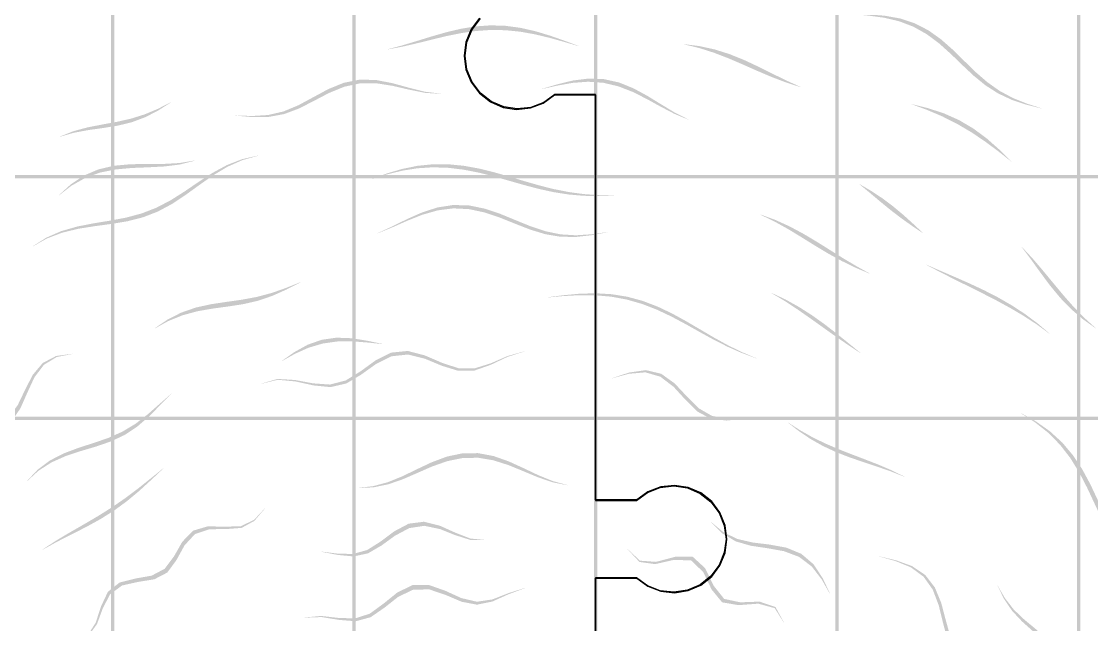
# Model space of a CAD drawing. Header units: millimetres. Extents: x 0 to 409, y 0 to 409.
# Drawn here: x 157.7 to 268.5, y 245.8 to 308.2 of the extents above; entities that cross this region are included whole.
import ezdxf

# ---------------------------------------------------------------- set-up
doc = ezdxf.new("R2010")
doc.units = ezdxf.units.MM
doc.layers.add('CUT', color=1, linetype='Continuous')
doc.layers.add('RASTER', color=7, linetype='Continuous')

msp = doc.modelspace()

# ---------------------------------------------------------------- hatches: boundary and pattern name
at = {"layer": 'RASTER'}
for points in [[(166.967, 316.968), (167.317, 316.968), (167.317, 292.318), (166.967, 292.318)], [(191.967, 316.968), (192.317, 316.968), (192.317, 292.318), (191.967, 292.318)], [(216.967, 316.968), (217.317, 316.968), (217.317, 292.318), (216.967, 292.318)], [(241.967, 316.968), (242.317, 316.968), (242.317, 292.318), (241.967, 292.318)], [(266.967, 316.968), (267.317, 316.968), (267.317, 292.318), (266.967, 292.318)], [(243.772, 308.963), (245.433, 308.917), (247.078, 308.79), (248.671, 308.504), (250.181, 308.005), (251.591, 307.278), (252.901, 306.345), (254.129, 305.261), (255.307, 304.106), (256.477, 302.966), (257.682, 301.919), (258.958, 301.016), (260.326, 300.28), (261.785, 299.692), (263.315, 299.206), (263.304, 299.189), (261.722, 299.588), (260.216, 300.091), (258.808, 300.75), (257.501, 301.587), (256.275, 302.584), (255.095, 303.691), (253.918, 304.832), (252.702, 305.923), (251.411, 306.885), (250.029, 307.659), (248.551, 308.222), (246.995, 308.587), (245.388, 308.803), (243.765, 308.945)], [(195.634, 305.324), (197.128, 305.718), (198.627, 306.169), (200.136, 306.636), (201.658, 307.074), (203.193, 307.438), (204.738, 307.688), (206.288, 307.795), (207.837, 307.744), (209.379, 307.535), (210.909, 307.187), (212.422, 306.731), (213.919, 306.206), (215.402, 305.66), (215.4, 305.64), (213.907, 306.076), (212.404, 306.496), (210.889, 306.861), (209.361, 307.135), (207.823, 307.291), (206.28, 307.316), (204.737, 307.209), (203.199, 306.986), (201.67, 306.674), (200.15, 306.309), (198.641, 305.934), (197.138, 305.588), (195.636, 305.304)], [(226.293, 305.85), (227.899, 305.645), (229.477, 305.3), (231.018, 304.814), (232.523, 304.206), (233.997, 303.516), (235.453, 302.791), (236.904, 302.079), (238.367, 301.419), (238.36, 301.4), (236.842, 301.891), (235.349, 302.459), (233.87, 303.086), (232.392, 303.74), (230.904, 304.379), (229.393, 304.962), (227.855, 305.452), (226.289, 305.83)], [(179.864, 298.472), (181.583, 298.414), (183.249, 298.516), (184.85, 298.888), (186.398, 299.536), (187.927, 300.362), (189.474, 301.195), (191.066, 301.846), (192.713, 302.176), (194.402, 302.143), (196.109, 301.813), (197.811, 301.342), (199.489, 300.925), (201.142, 300.724), (201.143, 300.704), (199.495, 300.811), (197.825, 301.141), (196.134, 301.535), (194.437, 301.803), (192.759, 301.793), (191.123, 301.441), (189.537, 300.791), (187.993, 299.982), (186.462, 299.2), (184.907, 298.614), (183.294, 298.319), (181.61, 298.303), (179.869, 298.453)], [(211.585, 301.219), (213.189, 301.697), (214.804, 302.089), (216.415, 302.29), (218.002, 302.231), (219.551, 301.888), (221.053, 301.285), (222.508, 300.495), (223.93, 299.62), (225.338, 298.772), (226.759, 298.05), (226.755, 298.03), (225.308, 298.636), (223.881, 299.38), (222.448, 300.171), (220.989, 300.906), (219.49, 301.489), (217.95, 301.85), (216.375, 301.962), (214.779, 301.844), (213.177, 301.559), (211.583, 301.199)], [(161.665, 296.277), (163.068, 296.836), (164.538, 297.233), (166.044, 297.528), (167.548, 297.801), (169.021, 298.132), (170.446, 298.575), (171.824, 299.15), (173.168, 299.832), (173.175, 299.813), (171.879, 298.99), (170.548, 298.296), (169.157, 297.775), (167.701, 297.419), (166.19, 297.175), (164.656, 296.961), (163.137, 296.681), (161.674, 296.259)], [(249.87, 299.648), (251.562, 299.224), (253.208, 298.682), (254.779, 297.982), (256.259, 297.11), (257.644, 296.079), (258.949, 294.925), (260.198, 293.702), (260.188, 293.685), (258.843, 294.749), (257.466, 295.772), (256.045, 296.728), (254.572, 297.596), (253.045, 298.366), (251.471, 299.039), (249.861, 299.63)], [(158.862, 284.925), (160.286, 285.827), (161.833, 286.502), (163.476, 286.975), (165.173, 287.308), (166.879, 287.586), (168.55, 287.901), (170.158, 288.332), (171.694, 288.929), (173.165, 289.699), (174.597, 290.605), (176.022, 291.577), (177.474, 292.519), (178.98, 293.336), (180.555, 293.95), (182.198, 294.318), (182.203, 294.298), (180.582, 293.849), (179.031, 293.159), (177.55, 292.273), (176.122, 291.272), (174.719, 290.255), (173.306, 289.319), (171.848, 288.535), (170.319, 287.941), (168.711, 287.529), (167.032, 287.248), (165.312, 287.018), (163.591, 286.745), (161.918, 286.339), (160.336, 285.735), (158.872, 284.907)], [(161.58, 290.21), (162.827, 291.347), (164.196, 292.257), (165.695, 292.896), (167.305, 293.268), (168.992, 293.423), (170.711, 293.45), (172.416, 293.455), (174.071, 293.548), (175.654, 293.812), (175.66, 293.793), (174.122, 293.399), (172.511, 293.193), (170.842, 293.105), (169.147, 293.037), (167.467, 292.885), (165.843, 292.559), (164.313, 292.004), (162.895, 291.205), (161.589, 290.192)], [(194.035, 291.916), (195.565, 292.48), (197.119, 292.937), (198.694, 293.257), (200.284, 293.42), (201.882, 293.42), (203.481, 293.266), (205.072, 292.979), (206.652, 292.591), (208.216, 292.143), (209.765, 291.676), (211.302, 291.233), (212.834, 290.848), (214.366, 290.545), (215.906, 290.337), (217.459, 290.224), (219.031, 290.19), (219.028, 290.171), (217.444, 290.124), (215.882, 290.16), (214.337, 290.295), (212.804, 290.535), (211.274, 290.868), (209.741, 291.273), (208.198, 291.715), (206.642, 292.155), (205.07, 292.55), (203.486, 292.861), (201.894, 293.054), (200.299, 293.106), (198.711, 293.006), (197.134, 292.758), (195.576, 292.379), (194.037, 291.896)], [(141.967, 292.318), (167.317, 292.318), (167.317, 291.968), (141.967, 291.968)], [(166.967, 292.318), (192.317, 292.318), (192.317, 291.968), (166.967, 291.968)], [(166.967, 291.968), (167.317, 291.968), (167.317, 267.318), (166.967, 267.318)], [(191.967, 292.318), (217.317, 292.318), (217.317, 291.968), (191.967, 291.968)], [(191.967, 291.968), (192.317, 291.968), (192.317, 267.318), (191.967, 267.318)], [(216.967, 292.318), (242.317, 292.318), (242.317, 291.968), (216.967, 291.968)], [(216.967, 291.968), (217.317, 291.968), (217.317, 267.318), (216.967, 267.318)], [(241.967, 292.318), (267.317, 292.318), (267.317, 291.968), (241.967, 291.968)], [(241.967, 291.968), (242.317, 291.968), (242.317, 267.318), (241.967, 267.318)], [(244.477, 291.358), (245.657, 290.669), (246.803, 289.916), (247.907, 289.093), (248.97, 288.206), (249.999, 287.274), (251.01, 286.328), (251, 286.31), (249.881, 287.058), (248.777, 287.842), (247.692, 288.673), (246.621, 289.547), (245.551, 290.447), (244.468, 291.34)], [(266.967, 292.318), (292.317, 292.318), (292.317, 291.968), (266.967, 291.968)], [(266.967, 291.968), (267.317, 291.968), (267.317, 267.318), (266.967, 267.318)], [(194.557, 286.282), (196.079, 286.985), (197.617, 287.744), (199.183, 288.437), (200.781, 288.953), (202.402, 289.206), (204.034, 289.16), (205.66, 288.833), (207.267, 288.292), (208.85, 287.642), (210.412, 287.004), (211.964, 286.487), (213.523, 286.167), (215.105, 286.071), (216.721, 286.175), (218.371, 286.404), (218.368, 286.384), (216.706, 286.077), (215.083, 285.898), (213.497, 285.925), (211.937, 286.185), (210.387, 286.656), (208.831, 287.261), (207.255, 287.893), (205.655, 288.434), (204.036, 288.779), (202.411, 288.857), (200.794, 288.651), (199.199, 288.194), (197.632, 287.569), (196.089, 286.887), (194.56, 286.262)], [(234.188, 288.229), (235.708, 287.678), (237.182, 287.012), (238.614, 286.25), (240.01, 285.421), (241.384, 284.561), (242.751, 283.706), (244.129, 282.884), (245.528, 282.112), (245.519, 282.095), (244.047, 282.721), (242.613, 283.418), (241.212, 284.188), (239.832, 285.015), (238.456, 285.871), (237.065, 286.716), (235.644, 287.508), (234.182, 288.21)], [(261.252, 284.882), (262.374, 283.673), (263.449, 282.419), (264.498, 281.149), (265.543, 279.894), (266.611, 278.682), (267.725, 277.536), (268.905, 276.471), (268.891, 276.456), (267.593, 277.383), (266.387, 278.415), (265.273, 279.56), (264.233, 280.811), (263.239, 282.141), (262.255, 283.51), (261.24, 284.865)], [(251.396, 283.025), (252.879, 282.38), (254.373, 281.738), (255.868, 281.08), (257.35, 280.386), (258.806, 279.638), (260.221, 278.823), (261.586, 277.931), (262.891, 276.958), (264.133, 275.905), (264.121, 275.89), (262.805, 276.851), (261.439, 277.741), (260.032, 278.569), (258.597, 279.349), (257.146, 280.093), (255.692, 280.817), (254.243, 281.536), (252.806, 282.263), (251.386, 283.008)], [(171.489, 276.438), (172.826, 277.345), (174.251, 278.071), (175.761, 278.593), (177.332, 278.94), (178.931, 279.181), (180.523, 279.405), (182.083, 279.695), (183.605, 280.1), (185.095, 280.621), (186.575, 281.214), (186.579, 281.194), (185.138, 280.457), (183.687, 279.806), (182.202, 279.3), (180.671, 278.947), (179.096, 278.703), (177.498, 278.488), (175.911, 278.209), (174.368, 277.789), (172.894, 277.189), (171.498, 276.42)], [(212.141, 279.656), (213.802, 279.87), (215.473, 280.025), (217.143, 280.073), (218.8, 279.977), (220.431, 279.714), (222.026, 279.28), (223.577, 278.688), (225.085, 277.968), (226.553, 277.161), (227.993, 276.315), (229.42, 275.478), (230.85, 274.689), (232.3, 273.978), (233.782, 273.357), (233.775, 273.339), (232.267, 273.897), (230.796, 274.546), (229.35, 275.279), (227.913, 276.069), (226.468, 276.878), (224.999, 277.661), (223.497, 278.372), (221.954, 278.97), (220.37, 279.425), (218.752, 279.722), (217.108, 279.865), (215.451, 279.874), (213.791, 279.783), (212.139, 279.636)], [(235.345, 280.113), (236.789, 279.435), (238.186, 278.662), (239.537, 277.801), (240.843, 276.868), (242.112, 275.886), (243.356, 274.881), (244.591, 273.882), (244.581, 273.865), (243.272, 274.728), (241.973, 275.622), (240.679, 276.541), (239.379, 277.471), (238.064, 278.391), (236.72, 279.275), (235.338, 280.095)], [(184.648, 273.062), (185.966, 273.988), (187.347, 274.753), (188.804, 275.264), (190.327, 275.478), (191.897, 275.419), (193.482, 275.166), (195.056, 274.839), (195.059, 274.819), (193.512, 274.979), (191.955, 275.098), (190.407, 275.084), (188.891, 274.871), (187.425, 274.437), (186.015, 273.805), (184.654, 273.043)], [(146.521, 257.998), (147.047, 259.575), (147.43, 261.331), (147.955, 262.993), (148.846, 264.31), (150.172, 265.165), (151.823, 265.629), (153.565, 265.941), (155.146, 266.401), (156.405, 267.239), (157.336, 268.513), (158.085, 270.073), (158.879, 271.625), (159.919, 272.859), (161.301, 273.582), (162.975, 273.81), (162.986, 273.793), (161.366, 273.478), (160.04, 272.674), (159.053, 271.369), (158.309, 269.758), (157.602, 268.154), (156.703, 266.852), (155.465, 266.003), (153.892, 265.549), (152.143, 265.26), (150.471, 264.833), (149.11, 264.028), (148.171, 262.771), (147.586, 261.176), (147.135, 259.49), (146.535, 257.984)], [(182.564, 270.731), (184.221, 271.209), (186.042, 271.1), (187.892, 270.751), (189.651, 270.628), (191.274, 271.05), (192.811, 271.995), (194.354, 273.115), (195.979, 273.93), (197.698, 274.106), (199.466, 273.644), (201.219, 272.888), (202.925, 272.322), (204.6, 272.296), (206.288, 272.823), (208.015, 273.574), (209.764, 274.065), (209.762, 274.045), (208.01, 273.485), (206.284, 272.666), (204.601, 272.077), (202.932, 272.048), (201.234, 272.57), (199.492, 273.294), (197.735, 273.736), (196.026, 273.555), (194.409, 272.748), (192.871, 271.649), (191.337, 270.738), (189.711, 270.362), (187.946, 270.538), (186.084, 270.949), (184.248, 271.123), (182.571, 270.712)], [(218.846, 271.295), (220.617, 271.871), (222.348, 272.12), (223.933, 271.746), (225.327, 270.746), (226.58, 269.41), (227.825, 268.169), (229.207, 267.374), (230.804, 267.121), (232.575, 267.211), (234.364, 267.255), (234.356, 267.237), (232.52, 267.09), (230.714, 266.905), (229.092, 267.08), (227.698, 267.824), (226.456, 269.045), (225.217, 270.394), (223.846, 271.442), (222.288, 271.893), (220.586, 271.742), (218.842, 271.275)], [(158.277, 260.634), (159.381, 261.814), (160.666, 262.772), (162.107, 263.513), (163.648, 264.09), (165.218, 264.592), (166.747, 265.122), (168.189, 265.766), (169.529, 266.574), (170.785, 267.543), (172.001, 268.615), (173.232, 269.695), (173.241, 269.677), (172.065, 268.49), (170.904, 267.322), (169.698, 266.276), (168.399, 265.415), (166.982, 264.746), (165.461, 264.222), (163.88, 263.754), (162.308, 263.235), (160.817, 262.572), (159.468, 261.703), (158.289, 260.619)], [(141.967, 267.318), (167.317, 267.318), (167.317, 266.968), (141.967, 266.968)], [(166.967, 267.318), (192.317, 267.318), (192.317, 266.968), (166.967, 266.968)], [(166.967, 266.968), (167.317, 266.968), (167.317, 242.318), (166.967, 242.318)], [(191.967, 267.318), (217.317, 267.318), (217.317, 266.968), (191.967, 266.968)], [(191.967, 266.968), (192.317, 266.968), (192.317, 242.318), (191.967, 242.318)], [(216.967, 267.318), (242.317, 267.318), (242.317, 266.968), (216.967, 266.968)], [(216.967, 266.968), (217.317, 266.968), (217.317, 242.318), (216.967, 242.318)], [(241.967, 267.318), (267.317, 267.318), (267.317, 266.968), (241.967, 266.968)], [(241.967, 266.968), (242.317, 266.968), (242.317, 242.318), (241.967, 242.318)], [(261.174, 267.675), (262.725, 266.81), (264.159, 265.801), (265.444, 264.628), (266.567, 263.297), (267.535, 261.83), (268.375, 260.266), (269.132, 258.654), (269.861, 257.043), (270.616, 255.474), (271.446, 253.979), (272.381, 252.57), (273.433, 251.242), (274.59, 249.976), (274.573, 249.965), (273.327, 251.17), (272.192, 252.436), (271.187, 253.788), (270.304, 255.234), (269.514, 256.764), (268.771, 258.351), (268.02, 259.956), (267.205, 261.53), (266.281, 263.026), (265.215, 264.402), (263.998, 265.635), (262.637, 266.716), (261.16, 267.66)], [(266.967, 267.318), (292.317, 267.318), (292.317, 266.968), (266.967, 266.968)], [(266.967, 266.968), (267.317, 266.968), (267.317, 242.318), (266.967, 242.318)], [(237.053, 266.71), (238.269, 265.924), (239.524, 265.213), (240.822, 264.574), (242.163, 263.993), (243.54, 263.45), (244.941, 262.918), (246.347, 262.37), (247.739, 261.776), (249.095, 261.112), (249.082, 261.096), (247.652, 261.661), (246.198, 262.164), (244.75, 262.642), (243.331, 263.134), (241.96, 263.672), (240.648, 264.286), (239.397, 264.992), (238.2, 265.797), (237.044, 266.692)], [(192.592, 259.932), (194.141, 260.119), (195.649, 260.527), (197.14, 261.134), (198.64, 261.861), (200.172, 262.585), (201.744, 263.173), (203.35, 263.51), (204.97, 263.531), (206.582, 263.232), (208.164, 262.673), (209.708, 261.968), (211.218, 261.248), (212.715, 260.64), (214.224, 260.23), (214.22, 260.21), (212.697, 260.517), (211.192, 261.027), (209.68, 261.657), (208.141, 262.288), (206.567, 262.79), (204.968, 263.055), (203.361, 263.023), (201.768, 262.697), (200.206, 262.145), (198.681, 261.477), (197.181, 260.825), (195.685, 260.307), (194.164, 259.997), (192.596, 259.913)], [(159.868, 253.541), (161.291, 254.474), (162.752, 255.344), (164.218, 256.185), (165.663, 257.033), (167.071, 257.918), (168.437, 258.858), (169.767, 259.857), (171.079, 260.901), (172.393, 261.962), (172.403, 261.945), (171.157, 260.77), (169.911, 259.63), (168.634, 258.563), (167.302, 257.59), (165.903, 256.711), (164.437, 255.905), (162.923, 255.137), (161.391, 254.359), (159.882, 253.526)], [(163.234, 243.886), (164.573, 244.688), (165.403, 245.996), (165.944, 247.656), (166.66, 249.182), (167.875, 250.148), (169.516, 250.558), (171.193, 250.856), (172.54, 251.567), (173.504, 252.855), (174.366, 254.367), (175.488, 255.514), (177.014, 255.961), (178.768, 255.917), (180.425, 255.975), (181.784, 256.623), (182.917, 257.834), (182.925, 257.815), (181.828, 256.524), (180.508, 255.799), (178.891, 255.673), (177.176, 255.66), (175.686, 255.167), (174.595, 253.99), (173.757, 252.462), (172.809, 251.174), (171.467, 250.477), (169.784, 250.207), (168.126, 249.837), (166.882, 248.921), (166.126, 247.453), (165.537, 245.855), (164.65, 244.611), (163.249, 243.872)], [(188.705, 253.352), (190.407, 253.141), (192.023, 253.094), (193.505, 253.51), (194.901, 254.392), (196.306, 255.444), (197.796, 256.233), (199.382, 256.435), (201.013, 256.028), (202.626, 255.301), (204.188, 254.694), (205.722, 254.548), (205.722, 254.528), (204.189, 254.548), (202.636, 255.04), (201.039, 255.672), (199.425, 256.012), (197.857, 255.776), (196.381, 254.989), (194.983, 253.975), (193.585, 253.162), (192.089, 252.842), (190.448, 253.001), (188.711, 253.333)], [(229.089, 256.415), (230.351, 255.366), (231.777, 254.661), (233.398, 254.287), (235.149, 254.07), (236.884, 253.755), (238.438, 253.113), (239.696, 252.037), (240.654, 250.588), (241.424, 248.961), (241.411, 248.945), (240.552, 250.458), (239.521, 251.801), (238.215, 252.793), (236.642, 253.387), (234.918, 253.696), (233.203, 253.95), (231.637, 254.403), (230.276, 255.218), (229.08, 256.397)], [(220.448, 253.618), (221.733, 252.405), (223.4, 252.282), (225.377, 252.804), (227.2, 252.805), (228.48, 251.632), (229.37, 249.807), (230.45, 248.449), (232.119, 248.096), (234.12, 248.167), (235.759, 247.61), (236.636, 246.017), (236.624, 246.001), (235.676, 247.495), (233.979, 247.957), (231.935, 247.804), (230.241, 248.094), (229.156, 249.415), (228.278, 251.234), (227.025, 252.432), (225.241, 252.486), (223.307, 252.047), (221.685, 252.272), (220.442, 253.599)], [(246.49, 252.861), (248.249, 252.441), (249.899, 251.845), (251.267, 250.92), (252.265, 249.623), (252.92, 248.029), (253.376, 246.302), (253.839, 244.631), (254.51, 243.164), (255.512, 241.963), (256.842, 240.983), (258.363, 240.099), (259.857, 239.151), (261.092, 238.007), (261.907, 236.6), (262.273, 234.957), (262.255, 234.947), (261.819, 236.552), (260.94, 237.917), (259.648, 239.021), (258.107, 239.93), (256.551, 240.781), (255.201, 241.734), (254.191, 242.918), (253.525, 244.376), (253.082, 246.051), (252.657, 247.793), (252.042, 249.412), (251.092, 250.746), (249.776, 251.717), (248.182, 252.367), (246.477, 252.845)], [(187.003, 246.524), (188.725, 246.686), (190.535, 246.481), (192.24, 246.429), (193.766, 246.919), (195.18, 247.949), (196.623, 249.115), (198.19, 249.873), (199.873, 249.896), (201.588, 249.29), (203.255, 248.532), (204.864, 248.155), (206.473, 248.398), (208.136, 249.05), (209.844, 249.592), (209.842, 249.572), (208.126, 248.929), (206.463, 248.18), (204.863, 247.851), (203.267, 248.157), (201.617, 248.861), (199.922, 249.434), (198.257, 249.403), (196.705, 248.659), (195.272, 247.529), (193.859, 246.555), (192.327, 246.138), (190.604, 246.275), (188.768, 246.572), (187.011, 246.505)], [(258.742, 249.858), (259.506, 248.537), (260.426, 247.347), (261.532, 246.293), (262.742, 245.298), (263.9, 244.246), (264.857, 243.047), (265.545, 241.676), (266.016, 240.186), (266.42, 238.675), (266.923, 237.234), (267.627, 235.904), (268.511, 234.656), (269.441, 233.416), (269.422, 233.408), (268.4, 234.604), (267.431, 235.807), (266.654, 237.094), (266.094, 238.496), (265.653, 239.976), (265.166, 241.445), (264.483, 242.808), (263.552, 244.013), (262.437, 245.085), (261.287, 246.114), (260.253, 247.214), (259.411, 248.461), (258.726, 249.845)]]:
    msp.add_hatch(color=7, dxfattribs=at).paths.add_polyline_path(points)

# ---------------------------------------------------------------- linework, layer by layer
at = {"layer": 'CUT'}
for points in [[(205.126, 308.524), (204.266, 307.383), (203.726, 306.06), (203.542, 304.643), (203.726, 303.226), (204.266, 301.902), (205.126, 300.761), (206.248, 299.877), (207.559, 299.309), (208.972, 299.094), (210.393, 299.247), (211.727, 299.758), (212.887, 300.593), (217.142, 300.593), (217.142, 258.643), (221.367, 258.643), (222.516, 259.475), (223.839, 259.986), (225.248, 260.142), (226.651, 259.932), (227.953, 259.37), (229.069, 258.494), (229.923, 257.362), (230.459, 256.049), (230.642, 254.643), (230.459, 253.236), (229.923, 251.923), (229.069, 250.791), (227.953, 249.915), (226.651, 249.354), (225.248, 249.144), (223.839, 249.299), (222.516, 249.81), (221.367, 250.643), (217.142, 250.643), (217.142, 217.143)], [(217.142, 192.143), (217.142, 250.593), (221.398, 250.593), (222.557, 249.758), (223.892, 249.247), (225.313, 249.094), (226.725, 249.309), (228.037, 249.877), (229.159, 250.761), (230.019, 251.902), (230.558, 253.226), (230.742, 254.643), (230.558, 256.06), (230.019, 257.383), (229.159, 258.524), (228.037, 259.408), (226.725, 259.977), (225.313, 260.191), (223.892, 260.038), (222.557, 259.527), (221.398, 258.693), (217.142, 258.693), (217.142, 300.643), (212.917, 300.643), (211.769, 299.81), (210.446, 299.299), (209.036, 299.144), (207.634, 299.354), (206.331, 299.915), (205.216, 300.791), (204.362, 301.923), (203.825, 303.236), (203.642, 304.643), (203.825, 306.049), (204.362, 307.362), (205.216, 308.494)]]:
    msp.add_lwpolyline(points, dxfattribs=at)

doc.saveas('drawing.dxf')
